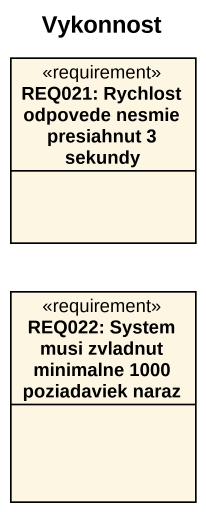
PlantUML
@startuml
title Vykonnost
hide circle
hide empty members
class "REQ021: Rychlost odpovede nesmie presiahnut 3 sekundy" as REQ021_Rychlost_odpovede <<requirement>>
class "REQ022: System musi zvladnut minimalne 1000 poziadaviek naraz" as REQ022_System_musi_zvladnut <<requirement>>
@enduml
